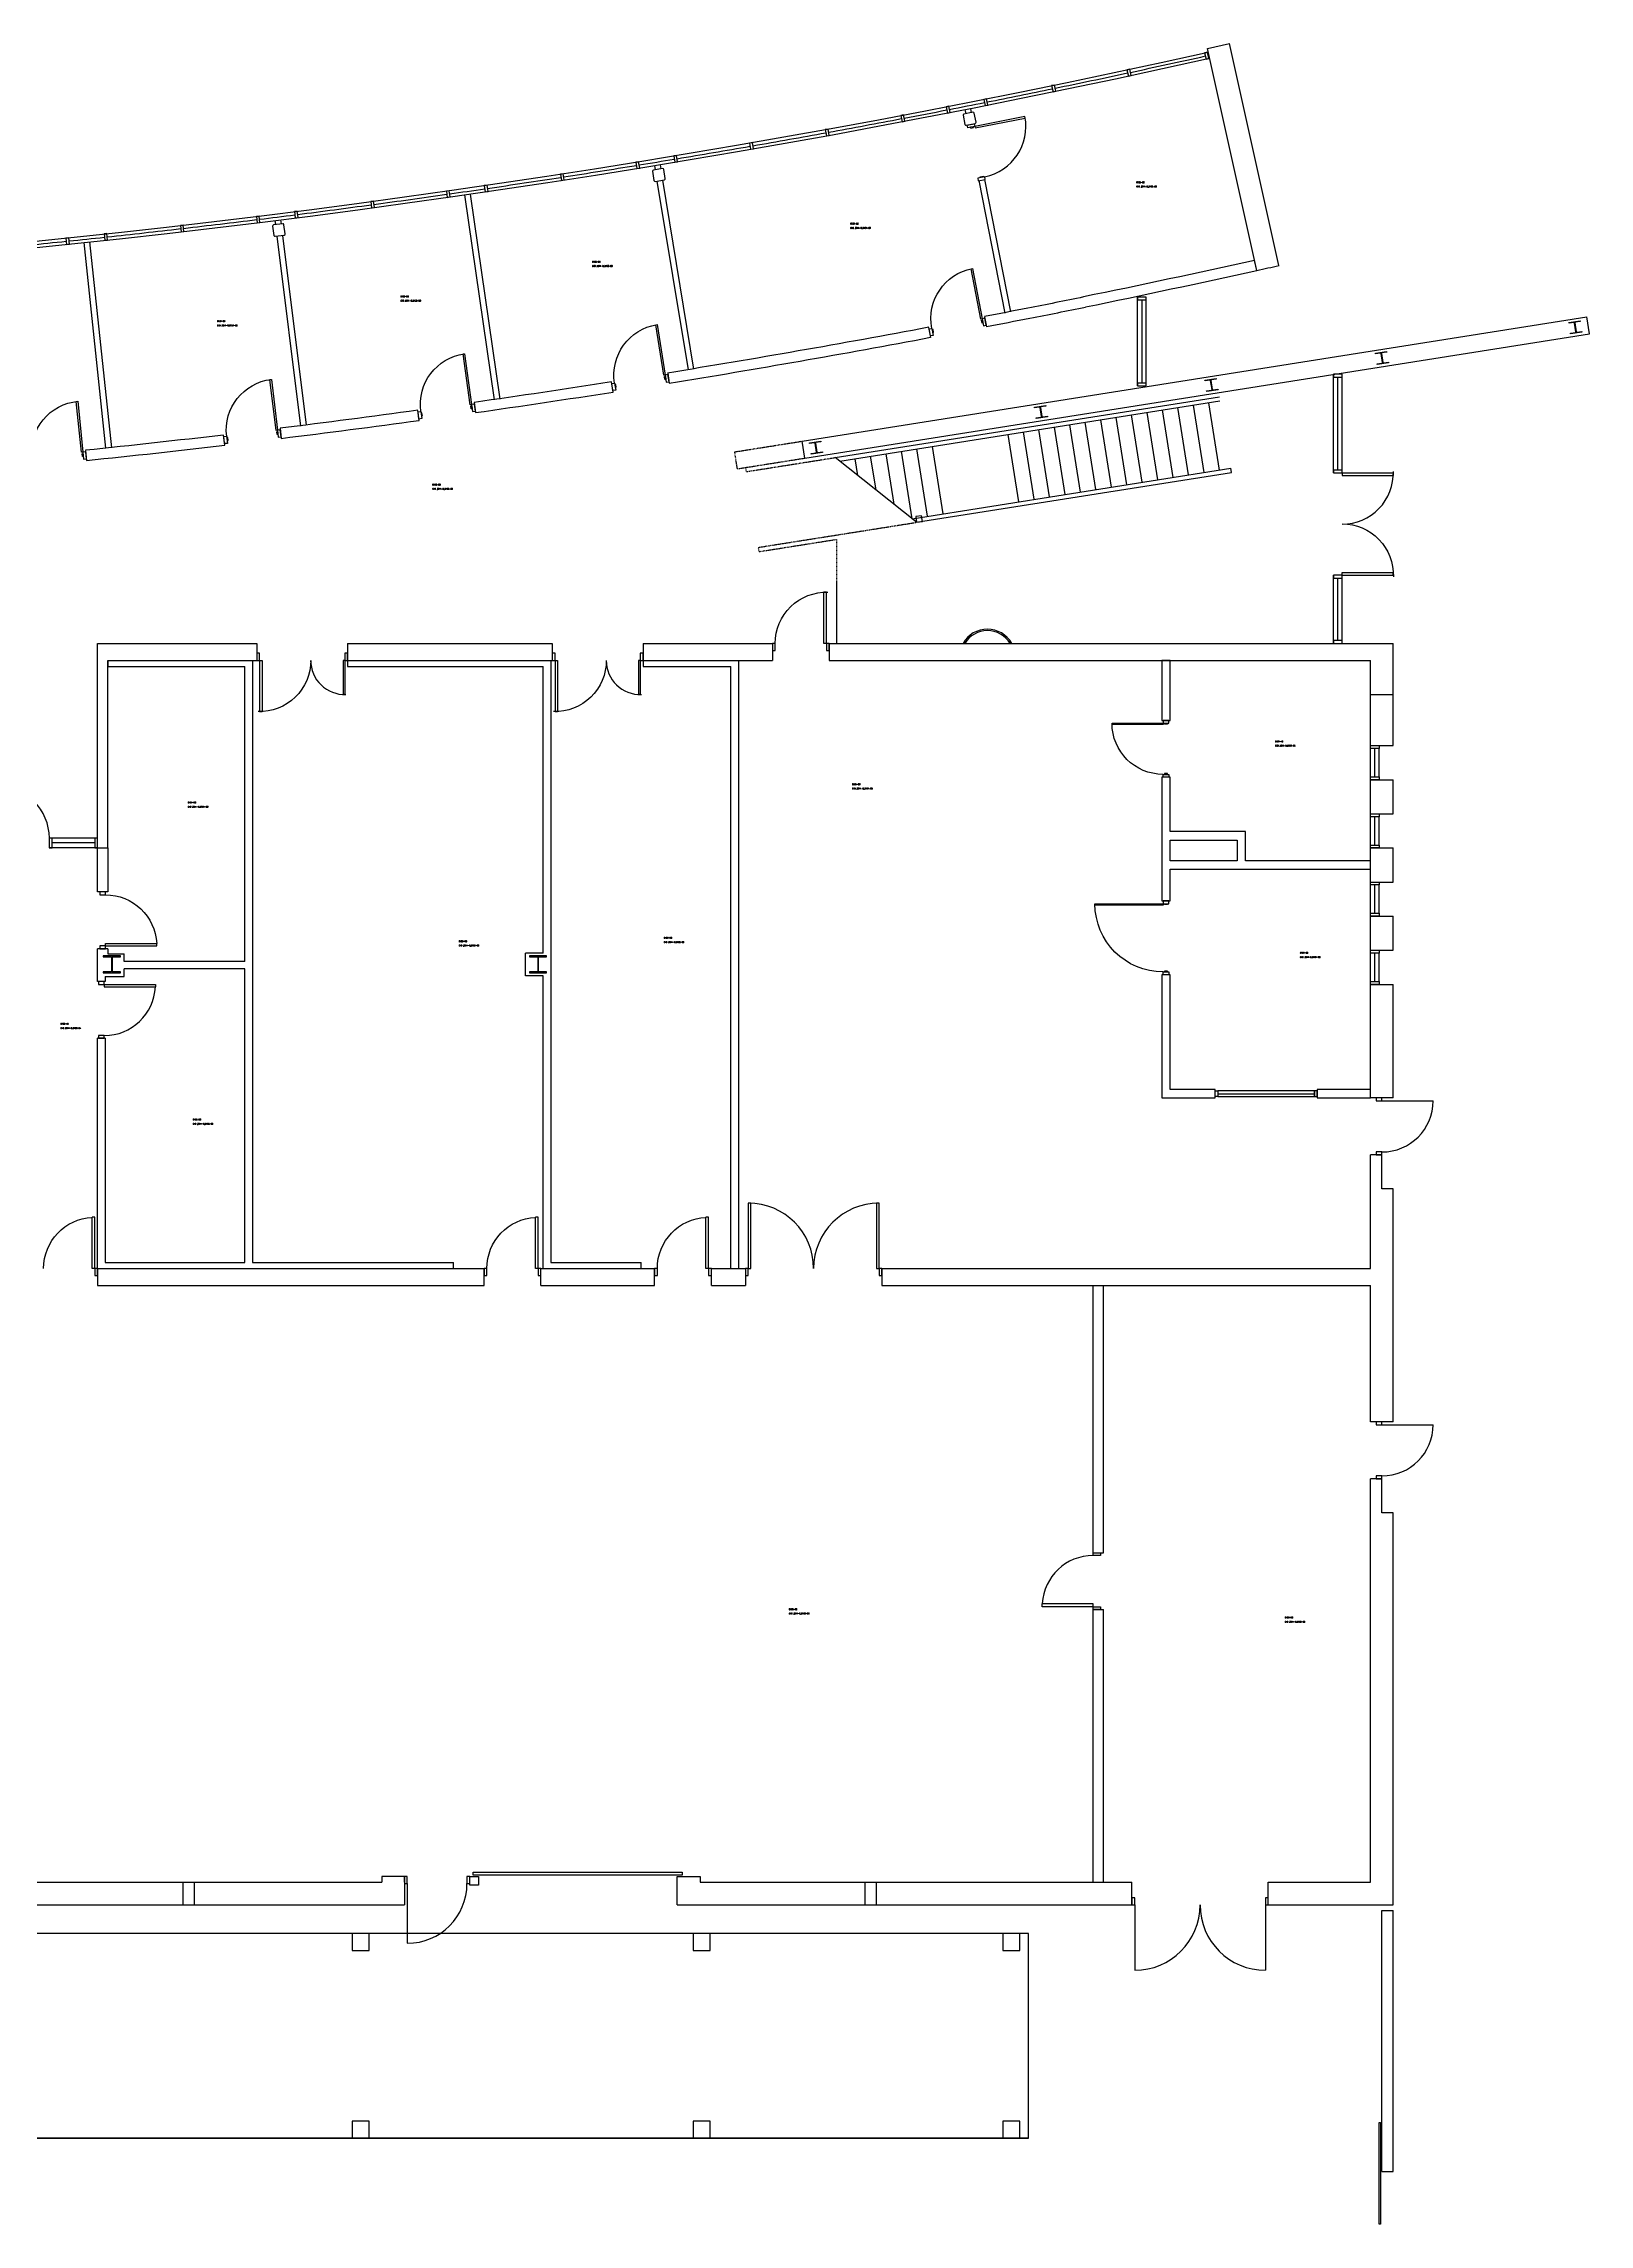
# Model space of a CAD drawing. Header units: inches. Extents: x -3087 to 2347, y -254 to 3466.
# Drawn here: x -934 to 154, y 1931 to 3466 of the extents above; entities that cross this region are included whole.
import ezdxf

# ---------------------------------------------------------------- set-up
doc = ezdxf.new("R2010")
doc.units = ezdxf.units.IN
doc.header["$LTSCALE"] = 10
doc.header["$MEASUREMENT"] = 0
doc.linetypes.add('HIDDEN2', pattern=[0.1875, 0.125, -0.0625])
for name, color, linetype in [('A-DOOR', 2, 'CONTINUOUS'), ('A-FLOR', 3, 'CONTINUOUS'), ('A-GLAZ', 1, 'CONTINUOUS'), ('A-GLAZ-SILL', 2, 'CONTINUOUS'), ('A-IDEN-CNUM', 7, 'CONTINUOUS'), ('A-IDEN-RNUM', 7, 'CONTINUOUS'), ('A-SITE', 3, 'CONTINUOUS'), ('A-WALL', 5, 'CONTINUOUS')]:
    doc.layers.add(name, color=color, linetype=linetype)
doc.styles.add('ROOMSNUMBER', font='TXT.SHX', dxfattribs={"height": 1})

msp = doc.modelspace()

# ---------------------------------------------------------------- linework, layer by layer
at = {"layer": 'A-DOOR'}
for p, q in [((-20, 3164), (16, 3164)), ((-20, 3164), (-20, 3162.2)), ((-20, 3162.2), (16, 3162.2)), ((16, 3164), (16, 3162.2)), ((-20, 3092), (-20, 3093.8)), ((-20, 3093.8), (16, 3093.8)), ((-20, 3092), (16, 3092)), ((16, 3092), (16, 3093.8)), ((-384.8, 3044), (-384.8, 3080)), ((-383, 3080), (-384.8, 3080)), ((-383, 3044), (-383, 3080)), ((-383, 3044), (-384.8, 3044)), ((-782, 3032), (-782, 2996)), ((-782, 3032), (-780.2, 3032)), ((-780.2, 3032), (-780.2, 2996)), ((-722, 3032), (-723.2, 3032)), ((-723.2, 3032), (-723.2, 3008)), ((-722, 3032), (-722, 3008)), ((-574, 3032), (-574, 2996)), ((-574, 3032), (-572.2, 3032)), ((-572.2, 3032), (-572.2, 2996)), ((-514, 3032), (-515.2, 3032)), ((-515.2, 3032), (-515.2, 3008)), ((-514, 3032), (-514, 3008)), ((-782, 2996), (-780.2, 2996)), ((-722, 3008), (-723.2, 3008)), ((-574, 2996), (-572.2, 2996)), ((-514, 3008), (-515.2, 3008)), ((-890.4, 2831), (-890.4, 2832.8)), ((-890.4, 2832.8), (-854.4, 2832.8)), ((-890.4, 2831), (-854.4, 2831)), ((-854.4, 2831), (-854.4, 2832.8)), ((-891.3, 2804), (-855.3, 2804)), ((-891.3, 2804), (-891.3, 2802.2)), ((-891.3, 2802.2), (-855.3, 2802.2)), ((-855.3, 2804), (-855.3, 2802.2)), ((-899.8, 2604), (-899.8, 2640)), ((-898, 2640), (-899.8, 2640)), ((-898, 2604), (-898, 2640)), ((-587.8, 2604), (-587.8, 2640)), ((-586, 2640), (-587.8, 2640)), ((-586, 2604), (-586, 2640)), ((-467.8, 2604), (-467.8, 2640)), ((-466, 2640), (-467.8, 2640)), ((-466, 2604), (-466, 2640)), ((-898, 2604), (-899.8, 2604)), ((-586, 2604), (-587.8, 2604)), ((-466, 2604), (-467.8, 2604)), ((-195.2, 2368), (-231.2, 2368)), ((-231.2, 2365.9), (-231.2, 2368)), ((-195.2, 2365.9), (-231.2, 2365.9)), ((-195.2, 2365.9), (-195.2, 2368))]:
    msp.add_line(p, q, dxfattribs=at)
at = {"layer": 'A-DOOR', "linetype": 'Continuous', "ltscale": 0.5}
for p, q in [((8, 2722), (44, 2722)), ((8, 2494), (44, 2494)), ((-678, 2171), (-678, 2129))]:
    msp.add_line(p, q, dxfattribs=at)
at = {"layer": 'A-DOOR', "ltscale": 0.5}
for p, q in [((-166, 2156), (-166, 2110)), ((-74, 2156), (-74, 2110))]:
    msp.add_line(p, q, dxfattribs=at)
at = {"layer": 'A-DOOR', "linetype": 'Continuous', "lineweight": -3}
for points in [[(-283.5, 3406.9), (-283.9, 3408.8), (-279, 3409.8), (-278.6, 3407.8)], [(-278.6, 3407.8), (-278.4, 3406.9), (-243.1, 3413.8), (-243.3, 3414.8)], [(-281.5, 3407.3), (-281.4, 3406.6), (-279.5, 3407), (-279.6, 3407.6)], [(-276.5, 3371.5), (-276.2, 3369.6), (-271.3, 3370.6), (-271.6, 3372.5)], [(-274.6, 3371.9), (-274.7, 3372.5), (-272.7, 3372.9), (-272.6, 3372.3)], [(-273.5, 3272.5), (-274.4, 3272.3), (-281.2, 3307.7), (-280.2, 3307.9)], [(-272.9, 3269.6), (-273.5, 3269.4), (-273.9, 3271.4), (-273.3, 3271.5)], [(-272.5, 3267.6), (-270.5, 3268), (-271.5, 3272.9), (-273.5, 3272.5)], [(-496.6, 3232.8), (-497.5, 3232.7), (-503.2, 3268.2), (-502.2, 3268.4)], [(-307.9, 3260.8), (-309.8, 3260.4), (-310.8, 3265.4), (-308.8, 3265.7)], [(-308.2, 3262.8), (-307.6, 3262.9), (-308, 3264.9), (-308.6, 3264.8)], [(-632.8, 3212.2), (-633.8, 3212), (-638.8, 3247.7), (-637.8, 3247.8)], [(-769.4, 3194.1), (-770.4, 3193.9), (-774.7, 3229.7), (-773.7, 3229.8)], [(-531.3, 3222.3), (-533.3, 3221.9), (-534.1, 3226.9), (-532.1, 3227.2)], [(-531.6, 3224.2), (-531, 3224.3), (-531.3, 3226.3), (-531.9, 3226.2)], [(-496.1, 3229.9), (-496.7, 3229.8), (-497, 3231.8), (-496.4, 3231.9)], [(-495.8, 3227.9), (-493.8, 3228.2), (-494.6, 3233.2), (-496.6, 3232.8)], [(-906.4, 3178.6), (-907.4, 3178.5), (-911, 3214.3), (-910, 3214.4)], [(-632.4, 3209.2), (-633, 3209.1), (-633.3, 3211.1), (-632.7, 3211.2)], [(-632.1, 3207.2), (-630.1, 3207.5), (-630.8, 3212.4), (-632.8, 3212.2)], [(-769.1, 3191.1), (-769.7, 3191), (-769.9, 3193), (-769.3, 3193.1)], [(-768.8, 3189.1), (-766.8, 3189.3), (-767.4, 3194.3), (-769.4, 3194.1)], [(-667.8, 3202.2), (-669.8, 3201.9), (-670.4, 3206.9), (-668.5, 3207.2)], [(-668.1, 3204.2), (-667.4, 3204.3), (-667.7, 3206.3), (-668.3, 3206.2)], [(-906.1, 3175.6), (-906.7, 3175.5), (-906.9, 3177.5), (-906.3, 3177.6)], [(-905.9, 3173.6), (-903.9, 3173.8), (-904.4, 3178.8), (-906.4, 3178.6)], [(-804.6, 3184.8), (-806.6, 3184.6), (-807.2, 3189.5), (-805.2, 3189.8)], [(-804.8, 3186.8), (-804.2, 3186.9), (-804.4, 3188.8), (-805.1, 3188.8)], [(-146, 2987.8), (-146, 2986.8), (-182, 2986.8), (-182, 2987.8)], [(-142, 2987.8), (-142, 2989.8), (-146, 2989.8), (-146, 2987.8)], [(-143, 2987.8), (-143, 2987.1), (-145, 2987.1), (-145, 2987.8)], [(-142, 2951.8), (-142, 2949.8), (-146, 2949.8), (-146, 2951.8)], [(-143, 2951.8), (-143, 2952.4), (-145, 2952.4), (-145, 2951.8)], [(-146, 2860.7), (-146, 2859.7), (-194, 2859.7), (-194, 2860.7)], [(-142, 2860.7), (-142, 2862.7), (-146, 2862.7), (-146, 2860.7)], [(-143, 2860.7), (-143, 2860.1), (-145, 2860.1), (-145, 2860.7)], [(-142, 2812.7), (-142, 2810.7), (-146, 2810.7), (-146, 2812.7)], [(-143, 2812.7), (-143, 2813.3), (-145, 2813.3), (-145, 2812.7)]]:
    msp.add_lwpolyline(points, close=True, dxfattribs=at)
at = {"layer": 'A-DOOR', "ltscale": 0.5}
for points in [[(-421, 3039), (-419, 3039), (-419, 3044), (-421, 3044)], [(-383, 3039), (-381, 3039), (-381, 3044), (-383, 3044)], [(-784, 3032), (-782, 3032), (-782, 3037), (-784, 3037)], [(-722, 3032), (-720, 3032), (-720, 3037), (-722, 3037)], [(-576, 3032), (-574, 3032), (-574, 3037), (-576, 3037)], [(-514, 3032), (-512, 3032), (-512, 3037), (-514, 3037)], [(-166, 2156), (-166, 2161), (-168, 2161), (-168, 2156)], [(-72, 2156), (-72, 2161), (-74, 2161), (-74, 2156)]]:
    msp.add_lwpolyline(points, close=True, dxfattribs=at)
at = {"layer": 'A-DOOR'}
for points in [[(-894.4, 2869), (-894.4, 2867), (-890.4, 2867), (-890.4, 2869)], [(-894.4, 2831), (-894.4, 2829), (-890.4, 2829), (-890.4, 2831)], [(-895.3, 2806), (-895.3, 2804), (-891.3, 2804), (-891.3, 2806)], [(-895.3, 2768), (-895.3, 2766), (-891.3, 2766), (-891.3, 2768)], [(-436.2, 2650), (-438, 2650), (-438, 2604), (-436.2, 2604)], [(-346, 2650), (-347.8, 2650), (-347.8, 2604), (-346, 2604)], [(-898, 2599), (-896, 2599), (-896, 2604), (-898, 2604)], [(-624, 2599), (-622, 2599), (-622, 2604), (-624, 2604)], [(-586, 2599), (-584, 2599), (-584, 2604), (-586, 2604)], [(-504, 2599), (-502, 2599), (-502, 2604), (-504, 2604)], [(-466, 2599), (-464, 2599), (-464, 2604), (-466, 2604)], [(-440, 2599), (-438, 2599), (-438, 2604), (-440, 2604)], [(-346, 2599), (-344, 2599), (-344, 2604), (-346, 2604)], [(-190.2, 2403.9), (-190.2, 2401.9), (-195.2, 2401.9), (-195.2, 2403.9)], [(-190.2, 2365.9), (-190.2, 2363.9), (-195.2, 2363.9), (-195.2, 2365.9)]]:
    msp.add_lwpolyline(points, close=True, dxfattribs=at)
at = {"layer": 'A-DOOR', "linetype": 'Continuous', "ltscale": 0.5}
for points in [[(8, 2722), (8, 2724), (4, 2724), (4, 2722)], [(8, 2684), (8, 2686), (4, 2686), (4, 2684)], [(8, 2494), (8, 2496), (4, 2496), (4, 2494)], [(8, 2456), (8, 2458), (4, 2458), (4, 2456)], [(-680, 2171), (-678, 2171), (-678, 2176), (-680, 2176)], [(-636, 2171), (-634, 2171), (-634, 2176), (-636, 2176)], [(-484.6, 2177), (-631.6, 2177), (-631.6, 2179), (-484.6, 2179)]]:
    msp.add_lwpolyline(points, close=True, dxfattribs=at)
at = {"layer": 'A-DOOR', "linetype": 'Continuous'}
msp.add_lwpolyline([(7, 2002.9), (7, 1931.2), (6, 1931.2), (6, 2002.9)], close=True, dxfattribs=at)
at = {"layer": 'A-DOOR', "linetype": 'Continuous', "lineweight": -3}
msp.add_arc((-278.6, 3407.8), 36, 281.1441, 11.1441, dxfattribs=at)
at = {"layer": 'A-DOOR', "linetype": 'Continuous', "lineweight": -3, "extrusion": (0, 0, -1)}
for centre, radius, start, end in [((273.5, 3272.5), 36, 349.1684, 79.1684), ((496.6, 3232.8), 36, 350.961, 80.961), ((632.8, 3212.2), 36, 352.0512, 82.0512), ((769.4, 3194.1), 36, 353.1414, 83.1414), ((906.4, 3178.6), 36, 354.2315, 84.2315), ((146, 2987.8), 36, 270, 0), ((146, 2860.7), 48, 270, 0)]:
    msp.add_arc(centre, radius, start, end, dxfattribs=at)
at = {"layer": 'A-DOOR', "linetype": 'Continuous', "ltscale": 0.5}
for centre, radius in [((8, 2722), 36), ((8, 2494), 36), ((-678, 2171), 42)]:
    msp.add_arc(centre, radius, 270, 0, dxfattribs=at)
at = {"layer": 'A-DOOR'}
for centre, start, end in [((-438, 2604), 0, 90), ((-346, 2604), 90, 180)]:
    msp.add_arc(centre, 46, start, end, dxfattribs=at)
at = {"layer": 'A-DOOR', "ltscale": 0.5}
for centre, start, end in [((-166, 2156), 270, 0), ((-74, 2156), 180, 270)]:
    msp.add_arc(centre, 46, start, end, dxfattribs=at)
at = {"layer": 'A-DOOR'}
for centre, major_axis, ratio, start_param, end_param in [((-20, 3164), (25.5, 25.5), 1, 3.926991, 5.52758), ((-722, 3032), (17, 17), 1, 2.356195, 3.956783), ((-514, 3032), (17, 17), 1, 2.356195, 3.956783), ((-891.3, 2804), (27.2, 23.6), 1, 3.99849, 5.519266), ((-192.3, 2362.9), (-27.6, 29.3), 0.936254, -0.713966, 0.713966)]:
    msp.add_ellipse(centre, major_axis=major_axis, ratio=ratio, start_param=start_param, end_param=end_param, dxfattribs=at)
at = {"layer": 'A-DOOR', "extrusion": (0, 0, -1)}
for centre, major_axis, start_param, end_param in [((-20, 3092), (-25.5, 25.5), 0.785398, 2.385987), ((-383, 3044), (25.5, 25.5), 3.926991, 5.52758), ((-782, 3032), (-25.5, 25.5), 2.356194, 3.956783), ((-574, 3032), (-25.5, 25.5), 2.356194, 3.956783), ((-890.4, 2831), (-32.8, 14.9), 1.144562, 2.665337), ((-898, 2604), (-19.8, 30.1), 5.29484, 6.815616), ((-586, 2604), (30.1, 19.8), 3.724044, 5.244819), ((-466, 2604), (30.1, 19.8), 3.724044, 5.244819)]:
    msp.add_ellipse(centre, major_axis=major_axis, ratio=1, start_param=start_param, end_param=end_param, dxfattribs=at)
at = {"layer": 'A-DOOR', "ltscale": 0.5}
msp.add_ellipse((-966, 2907), major_axis=(30.1, 19.8), ratio=1, start_param=5.700734, end_param=7.301323, dxfattribs=at)
at = {"layer": 'A-FLOR', "linetype": 'Continuous'}
for p, q in [((-376.8, 3174.8), (-106.4, 3217.6)), ((-373.6, 3172.3), (-106, 3214.7)), ((-138.9, 3160.8), (-146.5, 3208.3)), ((-128.1, 3162.6), (-135.6, 3210)), ((-117.2, 3164.3), (-124.7, 3211.7)), ((-106.3, 3166), (-113.9, 3213.4)), ((-225.9, 3147.1), (-233.4, 3194.5)), ((-215, 3148.8), (-222.5, 3196.2)), ((-204.1, 3150.5), (-211.6, 3197.9)), ((-193.3, 3152.2), (-200.8, 3199.7)), ((-182.4, 3154), (-189.9, 3201.4)), ((-171.5, 3155.7), (-179, 3203.1)), ((-160.7, 3157.4), (-168.2, 3204.8)), ((-149.8, 3159.1), (-157.3, 3206.5)), ((-322.7, 3131.7), (-330.2, 3179.2)), ((-311.8, 3133.5), (-319.3, 3180.9)), ((-300.9, 3135.2), (-308.4, 3182.6)), ((-247.6, 3143.6), (-255.1, 3191)), ((-236.7, 3145.4), (-244.2, 3192.8)), ((-319.5, 3129.2), (-376.8, 3174.8)), ((-360.9, 3162.1), (-362.8, 3174)), ((-348.1, 3152), (-351.9, 3175.7)), ((-335.4, 3141.9), (-341, 3177.4)), ((-322.7, 3131.7), (-98.4, 3167.3)), ((-319.5, 3129.2), (-98, 3164.3)), ((-98, 3164.3), (-98.4, 3167.3))]:
    msp.add_line(p, q, dxfattribs=at)
at = {"layer": 'A-FLOR', "linetype": 'HIDDEN2', "ltscale": 0.5}
for p, q in [((-447.6, 3178.8), (-400.2, 3186.3)), ((-445.7, 3166.9), (-447.6, 3178.8)), ((-445.7, 3166.9), (-398.3, 3174.4)), ((-439.3, 3164.9), (-439.8, 3167.9)), ((-439.3, 3164.9), (-376.8, 3174.8)), ((-430.8, 3111.6), (-319.5, 3129.2)), ((-430.4, 3108.6), (-376, 3117.2)), ((-376, 3117.2), (-376, 3044)), ((-430.4, 3108.6), (-430.8, 3111.6))]:
    msp.add_line(p, q, dxfattribs=at)
at = {"layer": 'A-FLOR'}
msp.add_lwpolyline([(-320.1, 3133.2), (-319.5, 3129.2), (-315.5, 3129.8), (-316.1, 3133.8)], close=True, dxfattribs=at)
at = {"layer": 'A-GLAZ', "ltscale": 0.5}
for p, q in [((-164, 3225.2), (-164, 3287.8)), ((-158, 3225.2), (-158, 3285.8)), ((-26, 3164), (-26, 3233.4)), ((-20, 3164), (-20, 3233.4)), ((-26, 3044), (-26, 3092)), ((-20, 3044), (-20, 3092)), ((0, 2948), (0, 2972)), ((6, 2950), (6, 2970)), ((0, 2900), (0, 2924)), ((6, 2902), (6, 2922)), ((-896, 2907), (-930, 2907)), ((-896, 2900), (-930, 2900)), ((0, 2852), (0, 2876)), ((6, 2854), (6, 2874)), ((0, 2804), (0, 2828)), ((6, 2806), (6, 2826))]:
    msp.add_line(p, q, dxfattribs=at)
at = {"layer": 'A-GLAZ', "linetype": 'Continuous', "lineweight": -3}
for p, q in [((-107.5, 2729), (-107.5, 2725)), ((-39.5, 2729), (-39.5, 2725))]:
    msp.add_line(p, q, dxfattribs=at)
msp.add_lwpolyline([(-107.5, 2729), (-107.5, 2725), (-39.5, 2725), (-39.5, 2729)], close=True, dxfattribs=at)
at = {"layer": 'A-GLAZ', "ltscale": 0.5}
for radius in [7059, 7054.5]:
    msp.add_arc((-1648, 10346), radius, 264.98679, 282.55664, dxfattribs=at)
at = {"layer": 'A-GLAZ-SILL', "linetype": 'Continuous', "ltscale": 0.5}
for p, q in [((-161, 3285.8), (-161, 3227.2)), ((-23, 3166), (-23, 3231.4)), ((-23, 3046), (-23, 3090))]:
    msp.add_line(p, q, dxfattribs=at)
at = {"layer": 'A-GLAZ-SILL', "linetype": 'Continuous'}
for p, q in [((-171.5, 3155.7), (-179, 3203.1)), ((3, 2950), (3, 2970)), ((3, 2902), (3, 2922)), ((3, 2854), (3, 2874)), ((3, 2806), (3, 2826))]:
    msp.add_line(p, q, dxfattribs=at)
at = {"layer": 'A-GLAZ-SILL', "ltscale": 0.5}
for p, q in [((-930, 2907), (-930, 2900)), ((-928, 2907), (-930, 2907)), ((-928, 2900), (-928, 2907)), ((-898, 2903.5), (-928, 2903.5)), ((-898, 2907), (-898, 2900)), ((-896, 2907), (-898, 2907)), ((-896, 2900), (-896, 2907)), ((-930, 2900), (-928, 2900)), ((-898, 2900), (-896, 2900))]:
    msp.add_line(p, q, dxfattribs=at)
at = {"layer": 'A-GLAZ-SILL', "linetype": 'Continuous', "lineweight": -3}
msp.add_line((-107.5, 2727), (-39.5, 2727), dxfattribs=at)
at = {"layer": 'A-GLAZ-SILL', "linetype": 'Continuous'}
for points in [[(-115.8, 3455.3), (-113.8, 3455.7), (-114.8, 3460.1), (-116.8, 3459.7)], [(-170.5, 3443.3), (-168.6, 3443.8), (-169.5, 3448.2), (-171.5, 3447.7)], [(-271.4, 3422.5), (-269.4, 3422.9), (-270.3, 3427.3), (-272.3, 3426.9)], [(-223.5, 3432.2), (-221.6, 3432.6), (-222.5, 3437), (-224.5, 3436.6)], [(-329.8, 3411.2), (-327.8, 3411.5), (-328.7, 3416), (-330.6, 3415.6)], [(-297.9, 3417.3), (-295.9, 3417.7), (-296.8, 3422.1), (-298.8, 3421.7)], [(-436.4, 3391.8), (-434.4, 3392.1), (-435.1, 3396.5), (-437.1, 3396.2)], [(-383, 3401.3), (-381.1, 3401.6), (-381.9, 3406), (-383.9, 3405.7)], [(-516.4, 3378.3), (-514.4, 3378.6), (-515.2, 3383), (-517.1, 3382.7)], [(-489.8, 3382.7), (-487.8, 3383), (-488.5, 3387.4), (-490.5, 3387.1)], [(-649.9, 3357.9), (-647.9, 3358.2), (-648.5, 3362.6), (-650.5, 3362.3)], [(-623.1, 3361.8), (-621.2, 3362.1), (-621.8, 3366.5), (-623.8, 3366.2)], [(-569.6, 3369.9), (-567.6, 3370.2), (-568.3, 3374.6), (-570.3, 3374.3)], [(-756.9, 3343.5), (-754.9, 3343.7), (-755.5, 3348.2), (-757.5, 3347.9)], [(-703.2, 3350.5), (-701.2, 3350.8), (-701.8, 3355.2), (-703.8, 3355)], [(-891, 3327.7), (-889, 3327.9), (-889.5, 3332.4), (-891.4, 3332.2)], [(-837.2, 3333.7), (-835.2, 3334), (-835.7, 3338.4), (-837.7, 3338.2)], [(-783.7, 3340.1), (-781.7, 3340.3), (-782.3, 3344.8), (-784.2, 3344.5)], [(-917.8, 3324.8), (-915.8, 3325), (-916.3, 3329.5), (-918.3, 3329.3)], [(6, 2970), (0, 2970), (0, 2972), (6, 2972)], [(6, 2948), (0, 2948), (0, 2950), (6, 2950)], [(6, 2922), (0, 2922), (0, 2924), (6, 2924)], [(6, 2900), (0, 2900), (0, 2902), (6, 2902)], [(6, 2874), (0, 2874), (0, 2876), (6, 2876)], [(6, 2852), (0, 2852), (0, 2854), (6, 2854)], [(6, 2826), (0, 2826), (0, 2828), (6, 2828)], [(6, 2804), (0, 2804), (0, 2806), (6, 2806)]]:
    msp.add_lwpolyline(points, close=True, dxfattribs=at)
at = {"layer": 'A-GLAZ-SILL', "linetype": 'Continuous', "ltscale": 0.5}
for points in [[(-164, 3285.8), (-158, 3285.8), (-158, 3287.8), (-164, 3287.8)], [(-164, 3225.2), (-158, 3225.2), (-158, 3227.2), (-164, 3227.2)], [(-26, 3231.4), (-20, 3231.4), (-20, 3233.4), (-26, 3233.4)], [(-26, 3164), (-20, 3164), (-20, 3166), (-26, 3166)], [(-26, 3090), (-20, 3090), (-20, 3092), (-26, 3092)], [(-26, 3044), (-20, 3044), (-20, 3046), (-26, 3046)]]:
    msp.add_lwpolyline(points, close=True, dxfattribs=at)
at = {"layer": 'A-GLAZ-SILL', "linetype": 'Continuous', "lineweight": -3}
for points in [[(-107.5, 2725), (-109.5, 2725), (-109.5, 2729), (-107.5, 2729)], [(-39.5, 2725), (-37.5, 2725), (-37.5, 2729), (-39.5, 2729)]]:
    msp.add_lwpolyline(points, close=True, dxfattribs=at)
at = {"layer": 'A-GLAZ-SILL', "linetype": 'Continuous'}
for start, end in [(282.09776, 282.53632), (281.6581, 282.08152), (281.04272, 281.2457), (281.26194, 281.64186), (280.33916, 280.76269), (280.77893, 281.02648), (279.46004, 279.88357), (279.89981, 280.32292), (278.80375, 279.22458), (279.24082, 279.4438), (278.14502, 278.34801), (278.36425, 278.78751), (277.26849, 277.69164), (277.70788, 278.12879), (276.17271, 276.59579), (276.61203, 277.03304), (277.04927, 277.25226), (275.51604, 275.93725), (275.95349, 276.15647)]:
    msp.add_arc((-1648, 10346), 7056.8, start, end, dxfattribs=at)
at = {"layer": 'A-SITE', "ltscale": 0.5}
msp.add_line((-240.9, 1991.9), (-2150.9, 1991.9), dxfattribs=at)
msp.add_lwpolyline([(-2150.9, 2135.9), (-2150.9, 1991.9), (-240.9, 1991.9), (-240.9, 2135.9)], close=True, dxfattribs=at)
at = {"layer": 'A-WALL', "linetype": 'Continuous', "ltscale": 0.5}
for p, q in [((-114.9, 3462.7), (-99.3, 3466.2)), ((-80.1, 3306.5), (-114.9, 3462.7)), ((-64.5, 3310), (-99.3, 3466.2)), ((-400.2, 3186.3), (152.1, 3273.8)), ((154, 3261.9), (152.1, 3273.8)), ((-398.3, 3174.4), (154, 3261.9)), ((-398.3, 3174.4), (-400.2, 3186.3)), ((0, 2604), (0, 2684)), ((8, 2660), (8, 2684)), ((-680, 2172), (-680, 2156)), ((-680, 2172), (-680, 2156)), ((-488, 2156), (-488, 2172))]:
    msp.add_line(p, q, dxfattribs=at)
at = {"layer": 'A-WALL', "linetype": 'Continuous'}
for p, q in [((-285.6, 3419.7), (-285, 3416.8)), ((-281.7, 3420.5), (-281.1, 3417.5)), ((-504.1, 3380.3), (-503.6, 3377.3)), ((-500.1, 3380.9), (-499.6, 3378)), ((-502.3, 3369.4), (-480.4, 3236.5)), ((-498.3, 3370.1), (-476.5, 3237.1)), ((-275.8, 3369.7), (-257.4, 3276.5)), ((-271.8, 3370.4), (-253.5, 3277.3)), ((-616.6, 3215.5), (-637.5, 3359.7)), ((-612.6, 3216), (-633.5, 3360.3)), ((-771.3, 3341.6), (-770.9, 3338.7)), ((-767.3, 3342.1), (-766.9, 3339.2)), ((-765.9, 3331.2), (-749.2, 3197.5)), ((-890.1, 3181.3), (-905.4, 3326.2)), ((-886.1, 3181.7), (-901.4, 3326.6)), ((-769.9, 3330.7), (-753.1, 3197)), ((-888.7, 3032), (-888.7, 3027.8)), ((0, 3008), (16, 3008)), ((0, 2972), (16, 2972)), ((0, 2948), (16, 2948)), ((0, 2924), (16, 2924)), ((-896, 2900), (-888.7, 2900)), ((0, 2900), (16, 2900)), ((0, 2876), (16, 2876)), ((0, 2852), (16, 2852)), ((0, 2828), (16, 2828)), ((-886.2, 2823.3), (-886.2, 2812.8)), ((-885.8, 2823.3), (-885.8, 2812.8)), ((-586.2, 2823.3), (-586.2, 2812.8)), ((-585.8, 2823.3), (-585.8, 2812.8)), ((0, 2804), (16, 2804)), ((-582.4, 2604), (-513.4, 2604)), ((-680, 2176), (-696, 2176)), ((-696, 2176), (-696, 2172)), ((-680, 2172), (-680, 2176)), ((-488, 2172), (-488, 2176)), ((-488, 2176), (-472, 2176)), ((-472, 2176), (-472, 2172))]:
    msp.add_line(p, q, dxfattribs=at)
at = {"layer": 'A-WALL', "linetype": 'Continuous', "lineweight": -3}
for p, q in [((-80.1, 3306.5), (-81.6, 3313.5)), ((-202, 3287.8), (-202, 3287.8)), ((-271.7, 3273.9), (-270.3, 3266.9)), ((-241.1, 3279.9), (-241.1, 3279.9)), ((-239.7, 3272.9), (-239.7, 3272.9)), ((-200.5, 3280.8), (-200.5, 3280.8)), ((-309.6, 3259.4), (-311, 3266.4)), ((-533.1, 3220.9), (-534.3, 3228)), ((-494.7, 3234.2), (-493.6, 3227.1)), ((-631, 3213.5), (-630, 3206.4)), ((-767.6, 3195.4), (-766.7, 3188.2)), ((-669.6, 3200.9), (-670.6, 3208)), ((-904.5, 3179.8), (-903.8, 3172.7)), ((-806.4, 3183.5), (-807.3, 3190.6)), ((-141, 3032), (-147, 3032)), ((-147, 3032), (-147, 2989.8)), ((-141, 2989.8), (-141, 3032)), ((-147, 2989.8), (-141, 2989.8)), ((-147, 2949.8), (-147, 2862.7)), ((-141, 2949.8), (-147, 2949.8)), ((-141, 2911.5), (-141, 2949.8)), ((-88, 2911.5), (-141, 2911.5)), ((-141, 2891), (-141, 2905.5)), ((-141, 2905.5), (-94, 2905.5)), ((-94, 2905.5), (-94, 2891)), ((-88, 2891), (-88, 2911.5)), ((-94, 2891), (-141, 2891)), ((0, 2891), (-88, 2891)), ((0, 2885), (0, 2891)), ((-141, 2862.7), (-141, 2885)), ((-141, 2885), (0, 2885)), ((-147, 2862.7), (-141, 2862.7)), ((-141, 2810.7), (-147, 2810.7)), ((-147, 2810.7), (-147, 2724)), ((-141, 2730), (-141, 2810.7)), ((-147, 2724), (-109.5, 2724)), ((-109.5, 2730), (-141, 2730)), ((-109.5, 2724), (-109.5, 2730)), ((-37.5, 2730), (-37.5, 2724)), ((0, 2730), (-37.5, 2730)), ((-37.5, 2724), (0, 2724)), ((0, 2724), (0, 2730))]:
    msp.add_line(p, q, dxfattribs=at)
at = {"layer": 'A-WALL', "ltscale": 0.5}
for p, q in [((-896, 3044), (-784, 3044)), ((-896, 2900), (-896, 3044)), ((-784, 3044), (-784, 3032)), ((-720, 3044), (-576, 3044)), ((-720, 3044), (-720, 3032)), ((-576, 3044), (-576, 3032)), ((-512, 3044), (-512, 3032)), ((-512, 3044), (-421, 3044)), ((-421, 3044), (-421, 3032)), ((-381, 3044), (-381, 3032)), ((-381, 3044), (16, 3044)), ((16, 2972), (16, 3044)), ((-888.7, 3032), (-784, 3032)), ((-888.7, 2900), (-888.7, 3032)), ((-720, 3032), (-576, 3032)), ((-512, 3032), (-421, 3032)), ((-381, 3032), (0, 3032)), ((0, 2972), (0, 3032)), ((0, 2924), (0, 2948)), ((16, 2924), (16, 2948)), ((-896, 2900), (-888.7, 2900)), ((0, 2876), (0, 2900)), ((16, 2876), (16, 2900)), ((0, 2828), (0, 2852)), ((16, 2828), (16, 2852)), ((0, 2724), (0, 2804)), ((16, 2724), (16, 2804)), ((16, 2724), (0, 2724)), ((8, 2684), (0, 2684)), ((16, 2660), (8, 2660)), ((16, 2496), (16, 2660)), ((-896, 2604), (-624, 2604)), ((-896, 2604), (-896, 2592)), ((-624, 2592), (-624, 2604)), ((-584, 2592), (-584, 2604)), ((-584, 2604), (-504, 2604)), ((-504, 2592), (-504, 2604)), ((-464, 2592), (-464, 2604)), ((-464, 2604), (-440, 2604)), ((-440, 2604), (-440, 2592)), ((-344, 2604), (0, 2604)), ((-344, 2604), (-344, 2592)), ((-896, 2592), (-624, 2592)), ((-584, 2592), (-504, 2592)), ((-464, 2592), (-440, 2592)), ((-344, 2592), (0, 2592)), ((0, 2496), (0, 2592)), ((16, 2496), (0, 2496)), ((0, 2172), (0, 2456)), ((8, 2456), (0, 2456)), ((8, 2432), (8, 2456)), ((16, 2432), (8, 2432)), ((16, 2156), (16, 2432)), ((-952, 2172), (-696, 2172)), ((-472, 2172), (-168, 2172)), ((-168, 2156), (-168, 2172)), ((-72, 2156), (-72, 2172)), ((-72, 2172), (0, 2172)), ((-968, 2156), (-680, 2156)), ((-488, 2156), (-168, 2156)), ((-72, 2156), (16, 2156))]:
    msp.add_line(p, q, dxfattribs=at)
at = {"layer": 'A-WALL'}
for p, q in [((-888.7, 3032), (-787, 3032)), ((-888.7, 3027.8), (-792.4, 3027.8)), ((-792.4, 2820), (-792.4, 3027.8)), ((-787, 3032), (-787, 3027.8)), ((-787, 3027.8), (-787, 2608.3)), ((-720, 3032), (-720, 3027.8)), ((-720, 3032), (-577, 3032)), ((-720, 3027.8), (-582.4, 3027.8)), ((-582.4, 2826), (-582.4, 3027.8)), ((-577, 3032), (-577, 3027.8)), ((-577, 3027.8), (-577, 2608.3)), ((-512, 3032), (-445, 3032)), ((-512, 3032), (-512, 3027.8)), ((-512, 3027.8), (-450.4, 3027.8)), ((-450.4, 2604), (-450.4, 3027.8)), ((-445, 3032), (-445, 2604)), ((-369, 3032), (0, 3032)), ((16, 2996), (16, 3020)), ((0, 2924), (0, 2948)), ((16, 2924), (16, 2948)), ((-896, 2869), (-896, 2900)), ((-888.7, 2900), (-888.7, 2869)), ((0, 2876), (0, 2900)), ((16, 2876), (16, 2900)), ((-888.7, 2869), (-896, 2869)), ((0, 2828), (0, 2852)), ((16, 2828), (16, 2852)), ((-896, 2806), (-896, 2829)), ((-888.7, 2829), (-896, 2829)), ((-888.7, 2829), (-888.7, 2825.5)), ((-888.7, 2825.5), (-877.2, 2825.5)), ((-877.2, 2820), (-877.2, 2825.5)), ((-582.4, 2826), (-594.8, 2826)), ((-594.8, 2810), (-594.8, 2826)), ((-890.6, 2809.5), (-877.2, 2809.5)), ((-890.6, 2809.5), (-890.6, 2806)), ((-792.4, 2820), (-877.2, 2820)), ((-877.2, 2809.5), (-877.2, 2815)), ((-792.4, 2815), (-877.2, 2815)), ((-792.4, 2608.3), (-792.4, 2815)), ((-582.4, 2810), (-594.8, 2810)), ((-582.4, 2604), (-582.4, 2810)), ((-890.6, 2806), (-896, 2806)), ((-890.6, 2766), (-896, 2766)), ((-896, 2604), (-896, 2766)), ((-890.6, 2766), (-890.6, 2608.3)), ((-896, 2604), (-645.4, 2604)), ((-890.6, 2608.3), (-792.4, 2608.3)), ((-787, 2608.3), (-645.4, 2608.3)), ((-645.4, 2604), (-645.4, 2608.3)), ((-577, 2608.3), (-513.4, 2608.3)), ((-513.4, 2604), (-513.4, 2608.3)), ((-195.2, 2403.9), (-195.2, 2592)), ((-188, 2403.9), (-188, 2592)), ((-195.2, 2403.9), (-188, 2403.9)), ((-195.2, 2172), (-195.2, 2363.9)), ((-195.2, 2363.9), (-188, 2363.9)), ((-188, 2172), (-188, 2363.9)), ((8, 1968.4), (8, 2152)), ((8, 2152), (16, 2152)), ((16, 1968.4), (16, 2152)), ((8, 1968.4), (16, 1968.4))]:
    msp.add_line(p, q, dxfattribs=at)
at = {"layer": 'A-WALL', "linetype": 'HIDDEN2', "ltscale": 0.25}
for p, q in [((-835.8, 2156), (-835.8, 2172)), ((-827.8, 2156), (-827.8, 2172)), ((-355.8, 2156), (-355.8, 2172)), ((-347.8, 2156), (-347.8, 2172))]:
    msp.add_line(p, q, dxfattribs=at)
at = {"layer": 'A-WALL'}
for points in [[(-286.2, 3416.5), (-286.7, 3416.2), (-286.8, 3415.7), (-285.6, 3409.3), (-285.2, 3408.7), (-284.7, 3408.7), (-278.3, 3409.9), (-277.8, 3410.3), (-277.7, 3410.8), (-279, 3417.2), (-279.3, 3417.6), (-279.9, 3417.8)], [(-504.8, 3377.1), (-505.3, 3376.8), (-505.4, 3376.3), (-504.4, 3369.9), (-504, 3369.3), (-503.5, 3369.2), (-497.1, 3370.3), (-496.6, 3370.7), (-496.5, 3371.2), (-497.5, 3377.6), (-497.8, 3378), (-498.4, 3378.2)], [(-772.1, 3338.5), (-772.6, 3338.2), (-772.8, 3337.7), (-772, 3331.2), (-771.6, 3330.7), (-771.1, 3330.6), (-764.7, 3331.4), (-764.1, 3331.8), (-764, 3332.2), (-764.9, 3338.7), (-765.1, 3339.2), (-765.7, 3339.3)], [(-716.9, 2123.9), (-704.9, 2123.9), (-704.9, 2135.9), (-716.9, 2135.9)], [(-476.9, 2123.9), (-464.9, 2123.9), (-464.9, 2135.9), (-476.9, 2135.9)], [(-258.9, 2123.9), (-246.9, 2123.9), (-246.9, 2135.9), (-258.9, 2135.9)], [(-716.9, 1991.9), (-704.9, 1991.9), (-704.9, 2003.9), (-716.9, 2003.9)], [(-476.9, 1991.9), (-464.9, 1991.9), (-464.9, 2003.9), (-476.9, 2003.9)], [(-258.9, 1991.9), (-246.9, 1991.9), (-246.9, 2003.9), (-258.9, 2003.9)]]:
    msp.add_lwpolyline(points, close=True, dxfattribs=at)
at = {"layer": 'A-WALL', "linetype": 'Continuous'}
for points in [[(139.6, 3269.8), (147.5, 3271), (147.6, 3270.6), (144.1, 3270, 0.414214), (143.8, 3269.6), (144.8, 3263.3, 0.414214), (145.3, 3263), (148.7, 3263.5), (148.7, 3263.1), (140.8, 3261.9), (140.8, 3262.3), (144.2, 3262.8, 0.414214), (144.5, 3263.3), (143.5, 3269.5, 0.414214), (143.1, 3269.9), (139.7, 3269.3)], [(3.4, 3248.2), (11.3, 3249.4), (11.4, 3249), (8, 3248.5, 0.414214), (7.6, 3248), (8.6, 3241.8, 0.414214), (9.1, 3241.4), (12.5, 3242), (12.6, 3241.5), (4.7, 3240.3), (4.6, 3240.7), (8, 3241.3, 0.414214), (8.4, 3241.7), (7.4, 3248, 0.414214), (6.9, 3248.3), (3.5, 3247.8)], [(-116.6, 3229.2), (-108.7, 3230.4), (-108.6, 3230), (-112, 3229.5, 0.414214), (-112.4, 3229), (-111.4, 3222.8, 0.414214), (-110.9, 3222.4), (-107.5, 3223), (-107.4, 3222.5), (-115.3, 3221.3), (-115.4, 3221.7), (-112, 3222.3, 0.414214), (-111.6, 3222.7), (-112.6, 3229, 0.414214), (-113.1, 3229.3), (-116.5, 3228.8)], [(-236.6, 3210.2), (-228.7, 3211.4), (-228.6, 3211), (-232, 3210.5, 0.414214), (-232.4, 3210), (-231.4, 3203.7, 0.414214), (-230.9, 3203.4), (-227.5, 3204), (-227.4, 3203.5), (-235.3, 3202.3), (-235.4, 3202.7), (-232, 3203.2, 0.414214), (-231.6, 3203.7), (-232.6, 3210, 0.414214), (-233.1, 3210.3), (-236.5, 3209.7)], [(-394.9, 3185.1), (-387, 3186.3), (-387, 3185.9), (-390.4, 3185.4, 0.414214), (-390.7, 3184.9), (-389.7, 3178.7, 0.414214), (-389.3, 3178.3), (-385.8, 3178.9), (-385.8, 3178.4), (-393.7, 3177.2), (-393.7, 3177.6), (-390.3, 3178.2, 0.414214), (-390, 3178.6), (-391, 3184.9, 0.414214), (-391.4, 3185.2), (-394.9, 3184.7)]]:
    msp.add_lwpolyline(points, format="xyb", close=True, dxfattribs=at)
for points in [[(-885.8, 2823.3), (-880, 2823.3), (-880, 2824), (-892, 2824), (-892, 2823.3), (-886.2, 2823.3)], [(-886.2, 2812.8), (-892, 2812.8), (-892, 2812), (-880, 2812), (-880, 2812.8), (-885.8, 2812.8)], [(-585.8, 2823.3), (-580, 2823.3), (-580, 2824), (-592, 2824), (-592, 2823.3), (-586.2, 2823.3)], [(-586.2, 2812.8), (-592, 2812.8), (-592, 2812), (-580, 2812), (-580, 2812.8), (-585.8, 2812.8)]]:
    msp.add_lwpolyline(points, dxfattribs=at)
at = {"layer": 'A-WALL', "linetype": 'Continuous', "ltscale": 0.5}
msp.add_lwpolyline([(-628, 2176), (-628, 2170), (-634, 2170), (-634, 2176)], close=True, dxfattribs=at)
at = {"layer": 'A-WALL', "linetype": 'Continuous', "lineweight": -3, "extrusion": (0, 0, -1)}
for centre, start, end in [((1652.3, 10383.2), 257.47431, 258.4477), ((1652.3, 10383.1), 258.4477, 258.7639), ((1652.3, 10383.2), 258.7639, 259.01021), ((1652.3, 10383.2), 259.32667, 260.80274), ((1652.3, 10383.2), 261.1192, 261.89301), ((1652.3, 10383.2), 262.20947, 262.98316), ((1652.3, 10383.2), 263.29963, 264.07329)]:
    msp.add_arc(centre, 7242, start, end, dxfattribs=at)
at = {"layer": 'A-WALL', "linetype": 'Continuous', "lineweight": -3}
for centre, start, end in [((-1652.3, 10383.2), 281.5523, 282.52569), ((-1652.3, 10383.2), 280.98963, 281.2361), ((-1652.3, 10383.1), 281.2361, 281.5523), ((-1652.3, 10383.2), 279.19711, 280.67348), ((-1652.3, 10383.2), 278.10683, 278.88096), ((-1652.3, 10383.2), 277.01668, 277.79068), ((-1652.3, 10383.2), 275.92655, 276.70053)]:
    msp.add_arc(centre, 7249.2, start, end, dxfattribs=at)
at = {"layer": 'A-WALL', "linetype": 'Continuous'}
msp.add_arc((-1648, 10346), 7212, 282.55664, 282.68375, dxfattribs=at)
at = {"layer": 'A-WALL', "ltscale": 0.5}
for radius, start, end in [(19.7, 29.4869, 150.5128), (18.7, 31.2478, 148.7521)]:
    msp.add_arc((-269.7, 3034.3), radius, start, end, dxfattribs=at)

# ---------------------------------------------------------------- texts
at = {"layer": 'A-IDEN-CNUM', "style": 'ROOMSNUMBER', "width": 0.85}
for s, p in [('CAD #041-0_0135-00', (-164.8, 3365)), ('CAD #041-0_0134-00', (-366.1, 3335.9)), ('CAD #041-0_0133-00', (-547.8, 3309.1)), ('CAD #041-0_0132-00', (-682.7, 3284.7)), ('CAD #041-0_0131-00', (-811.8, 3267.3)), ('CAD #041-0_C100-00', (-660.3, 3152.2)), ('CAD #041-0_0101-0A', (-67.1, 2971.5)), ('CAD #041-0_0101-00', (-364.8, 2941.3)), ('CAD #041-0_0104-00', (-832.4, 2928.5)), ('CAD #041-0_0103-00', (-641.7, 2830.8)), ('CAD #041-0_0102-00', (-497.4, 2833.2)), ('CAD #041-0_0101-0B', (-49.6, 2822.7)), ('CAD #041-0_0100-0A', (-922, 2772.7)), ('CAD #041-0_0105-00', (-828.9, 2705.3)), ('CAD #041-0_0106-00', (-409.3, 2360.6)), ('CAD #041-0_0100-00', (-60.3, 2354.8))]:
    msp.add_text(s, height=1, rotation=360, dxfattribs=at).set_placement(p)
at = {"layer": 'A-IDEN-RNUM', "style": 'ROOMSNUMBER', "width": 0.85}
for s, p in [('0135-00', (-164.8, 3368)), ('0134-00', (-366.1, 3338.9)), ('0133-00', (-547.8, 3312.1)), ('0132-00', (-682.7, 3287.7)), ('0131-00', (-811.8, 3270.3)), ('C100-00', (-660.3, 3155.2)), ('0101-A0', (-67.1, 2974.5)), ('0104-00', (-832.4, 2931.5)), ('0101-00', (-364.8, 2944.3)), ('0103-00', (-641.7, 2833.8)), ('0102-00', (-497.4, 2836.2)), ('0101-B0', (-49.6, 2825.7)), ('0100-A0', (-922, 2775.7)), ('0105-00', (-828.9, 2708.3)), ('0106-00', (-409.3, 2363.6)), ('0100-00', (-60.3, 2357.8))]:
    msp.add_text(s, height=1, rotation=360, dxfattribs=at).set_placement(p)

doc.saveas('drawing.dxf')
